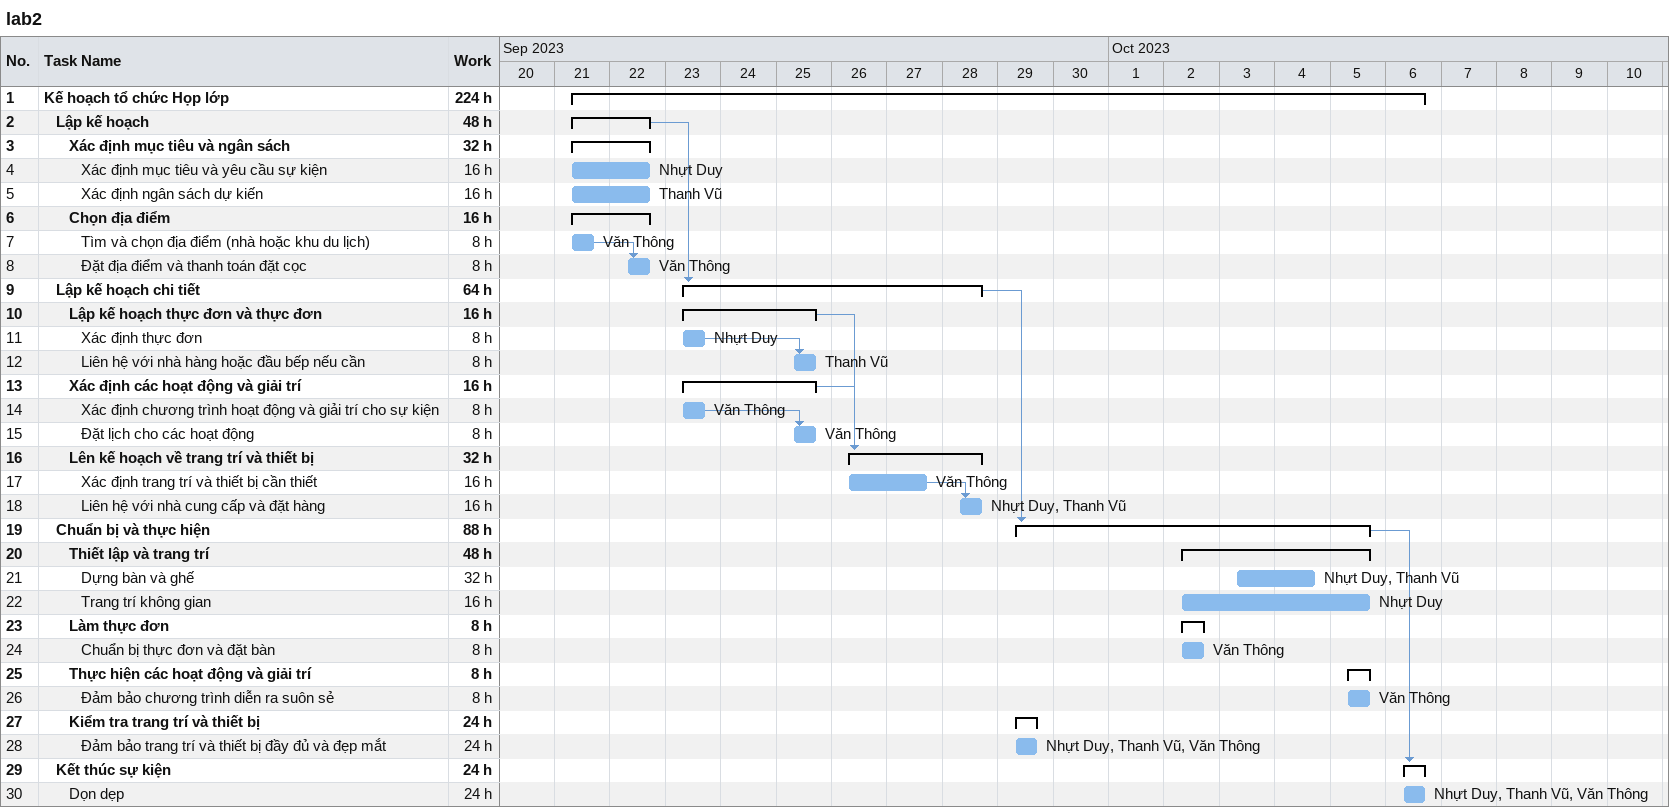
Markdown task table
lab2

| ID | Level | Task | Start | Finish | Predecessors | Resources | Work (h) |
|---|---|---|---|---|---|---|---|
| 1 | 1 | **Kế hoạch tổ chức Họp lớp** | 2023-09-21 | 2023-10-06 |  |  | 224 |
| 2 | 2 | **Lập kế hoạch** | 2023-09-21 | 2023-09-22 |  |  | 48 |
| 3 | 3 | **Xác định mục tiêu và ngân sách** | 2023-09-21 | 2023-09-22 |  |  | 32 |
| 4 | 4 | Xác định mục tiêu và yêu cầu sự kiện | 2023-09-21 | 2023-09-22 |  | Nhựt Duy | 16 |
| 5 | 4 | Xác định ngân sách dự kiến | 2023-09-21 | 2023-09-22 |  | Thanh Vũ | 16 |
| 6 | 3 | **Chọn địa điểm** | 2023-09-21 | 2023-09-22 |  |  | 16 |
| 7 | 4 | Tìm và chọn địa điểm (nhà hoặc khu du lịch) | 2023-09-21 | 2023-09-21 |  | Văn Thông | 8 |
| 8 | 4 | Đặt địa điểm và thanh toán đặt cọc | 2023-09-22 | 2023-09-22 | 7 | Văn Thông | 8 |
| 9 | 2 | **Lập kế hoạch chi tiết** | 2023-09-23 | 2023-09-28 | 2 |  | 64 |
| 10 | 3 | **Lập kế hoạch thực đơn và thực đơn** | 2023-09-23 | 2023-09-25 |  |  | 16 |
| 11 | 4 | Xác định thực đơn | 2023-09-23 | 2023-09-23 |  | Nhựt Duy | 8 |
| 12 | 4 | Liên hệ với nhà hàng hoặc đầu bếp nếu cần | 2023-09-25 | 2023-09-25 | 11 | Thanh Vũ | 8 |
| 13 | 3 | **Xác định các hoạt động và giải trí** | 2023-09-23 | 2023-09-25 |  |  | 16 |
| 14 | 4 | Xác định chương trình hoạt động và giải trí cho sự kiện | 2023-09-23 | 2023-09-23 |  | Văn Thông | 8 |
| 15 | 4 | Đặt lịch cho các hoạt động | 2023-09-25 | 2023-09-25 | 14 | Văn Thông | 8 |
| 16 | 3 | **Lên kế hoạch về trang trí và thiết bị** | 2023-09-26 | 2023-09-28 | 10, 13 |  | 32 |
| 17 | 4 | Xác định trang trí và thiết bị cần thiết | 2023-09-26 | 2023-09-27 |  | Văn Thông | 16 |
| 18 | 4 | Liên hệ với nhà cung cấp và đặt hàng | 2023-09-28 | 2023-09-28 | 17 | Nhựt Duy, Thanh Vũ | 16 |
| 19 | 2 | **Chuẩn bị và thực hiện** | 2023-09-29 | 2023-10-05 | 9 |  | 88 |
| 20 | 3 | **Thiết lập và trang trí** | 2023-10-02 | 2023-10-05 |  |  | 48 |
| 21 | 4 | Dựng bàn và ghế | 2023-10-03 | 2023-10-04 |  | Nhựt Duy, Thanh Vũ | 32 |
| 22 | 4 | Trang trí không gian | 2023-10-02 | 2023-10-05 |  | Nhựt Duy | 16 |
| 23 | 3 | **Làm thực đơn** | 2023-10-02 | 2023-10-02 |  |  | 8 |
| 24 | 4 | Chuẩn bị thực đơn và đặt bàn | 2023-10-02 | 2023-10-02 |  | Văn Thông | 8 |
| 25 | 3 | **Thực hiện các hoạt động và giải trí** | 2023-10-05 | 2023-10-05 |  |  | 8 |
| 26 | 4 | Đảm bảo chương trình diễn ra suôn sẻ | 2023-10-05 | 2023-10-05 |  | Văn Thông | 8 |
| 27 | 3 | **Kiểm tra trang trí và thiết bị** | 2023-09-29 | 2023-09-29 |  |  | 24 |
| 28 | 4 | Đảm bảo trang trí và thiết bị đầy đủ và đẹp mắt | 2023-09-29 | 2023-09-29 |  | Nhựt Duy, Thanh Vũ, Văn Thông | 24 |
| 29 | 2 | **Kết thúc sự kiện** | 2023-10-06 | 2023-10-06 | 19 |  | 24 |
| 30 | 3 | Dọn dẹp | 2023-10-06 | 2023-10-06 |  | Nhựt Duy, Thanh Vũ, Văn Thông | 24 |
